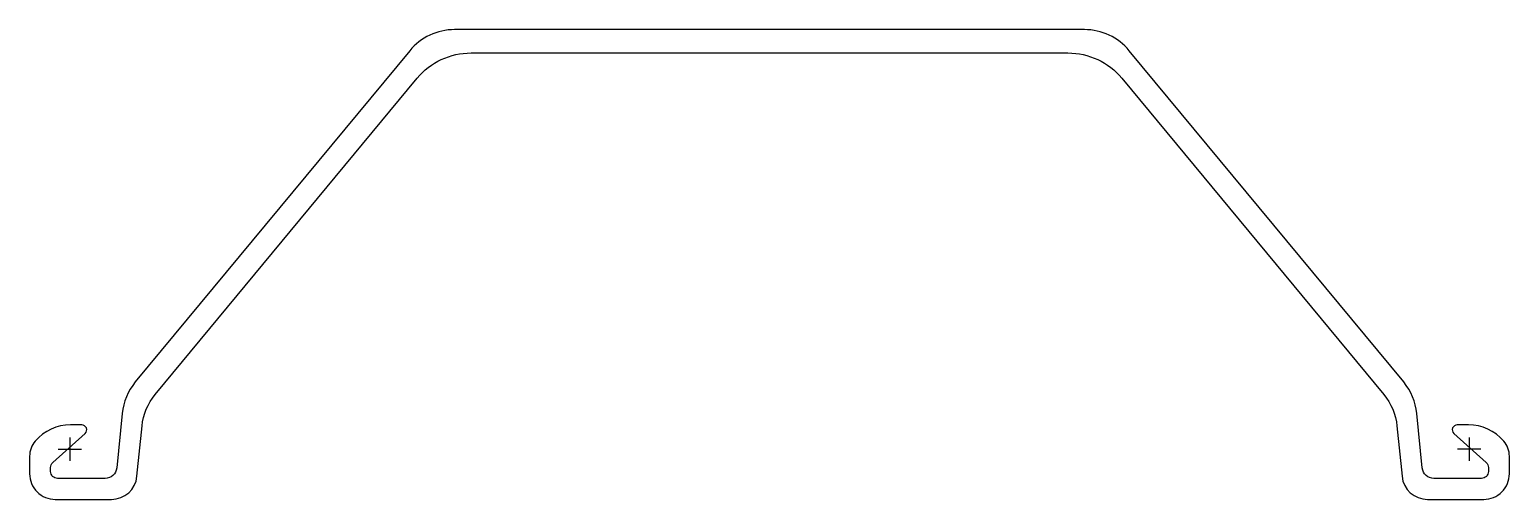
# Model space of a CAD drawing. Header units: millimetres. Extents: x -17 to 617, y -22 to 180.
import ezdxf

# ---------------------------------------------------------------- set-up
doc = ezdxf.new("R2010")
doc.units = ezdxf.units.MM
doc.header["$LTSCALE"] = 0.2

msp = doc.modelspace()

# ---------------------------------------------------------------- linework, layer by layer
at = {"flags": 128}
msp.add_lwpolyline([(435.02, 180), (164.98, 180, 0.223397), (145.73, 170.95), (28.08, 28.87, 0.149082), (22.45, 15.41), (20.11, -8, -0.385312), (15.14, -12.5), (-5.25, -12.5, -0.414214), (-8.25, -9.5), (-8.25, -7.87, -0.212557), (-7.26, -5.64), (6.55, 6.79, 0.687281), (5.12, 10.5), (0.35, 10.5, 0.219232), (-14.85, 3.5, 0.17875), (-17.25, -3), (-17.25, -10.5, 0.414214), (-6.25, -21.5), (17.85, -21.5, 0.385312), (28.8, -11.59), (30.96, 10, -0.149082), (36.58, 23.46), (148.93, 159.13, -0.223397), (172.04, 170), (427.96, 170, -0.223397), (451.07, 159.13), (563.42, 23.46, -0.149082), (569.04, 10), (571.2, -11.59, 0.385312), (582.15, -21.5), (606.25, -21.5, 0.414214), (617.25, -10.5), (617.25, -3, 0.17875), (614.85, 3.5, 0.219232), (599.65, 10.5), (594.88, 10.5, 0.687281), (593.45, 6.79), (607.26, -5.64, -0.212557), (608.25, -7.87), (608.25, -9.5, -0.414214), (605.25, -12.5), (584.86, -12.5, -0.385312), (579.89, -8), (577.55, 15.41, 0.149082), (571.92, 28.87), (454.27, 170.95, 0.223397)], format="xyb", close=True, dxfattribs=at)
at = {"layer": 'DEFPOINTS'}
for p, q in [((-5, 0), (5, 0)), ((0, 5), (0, -5)), ((605, 0), (595, 0)), ((600, 5), (600, -5))]:
    msp.add_line(p, q, dxfattribs=at)

doc.saveas('drawing.dxf')
